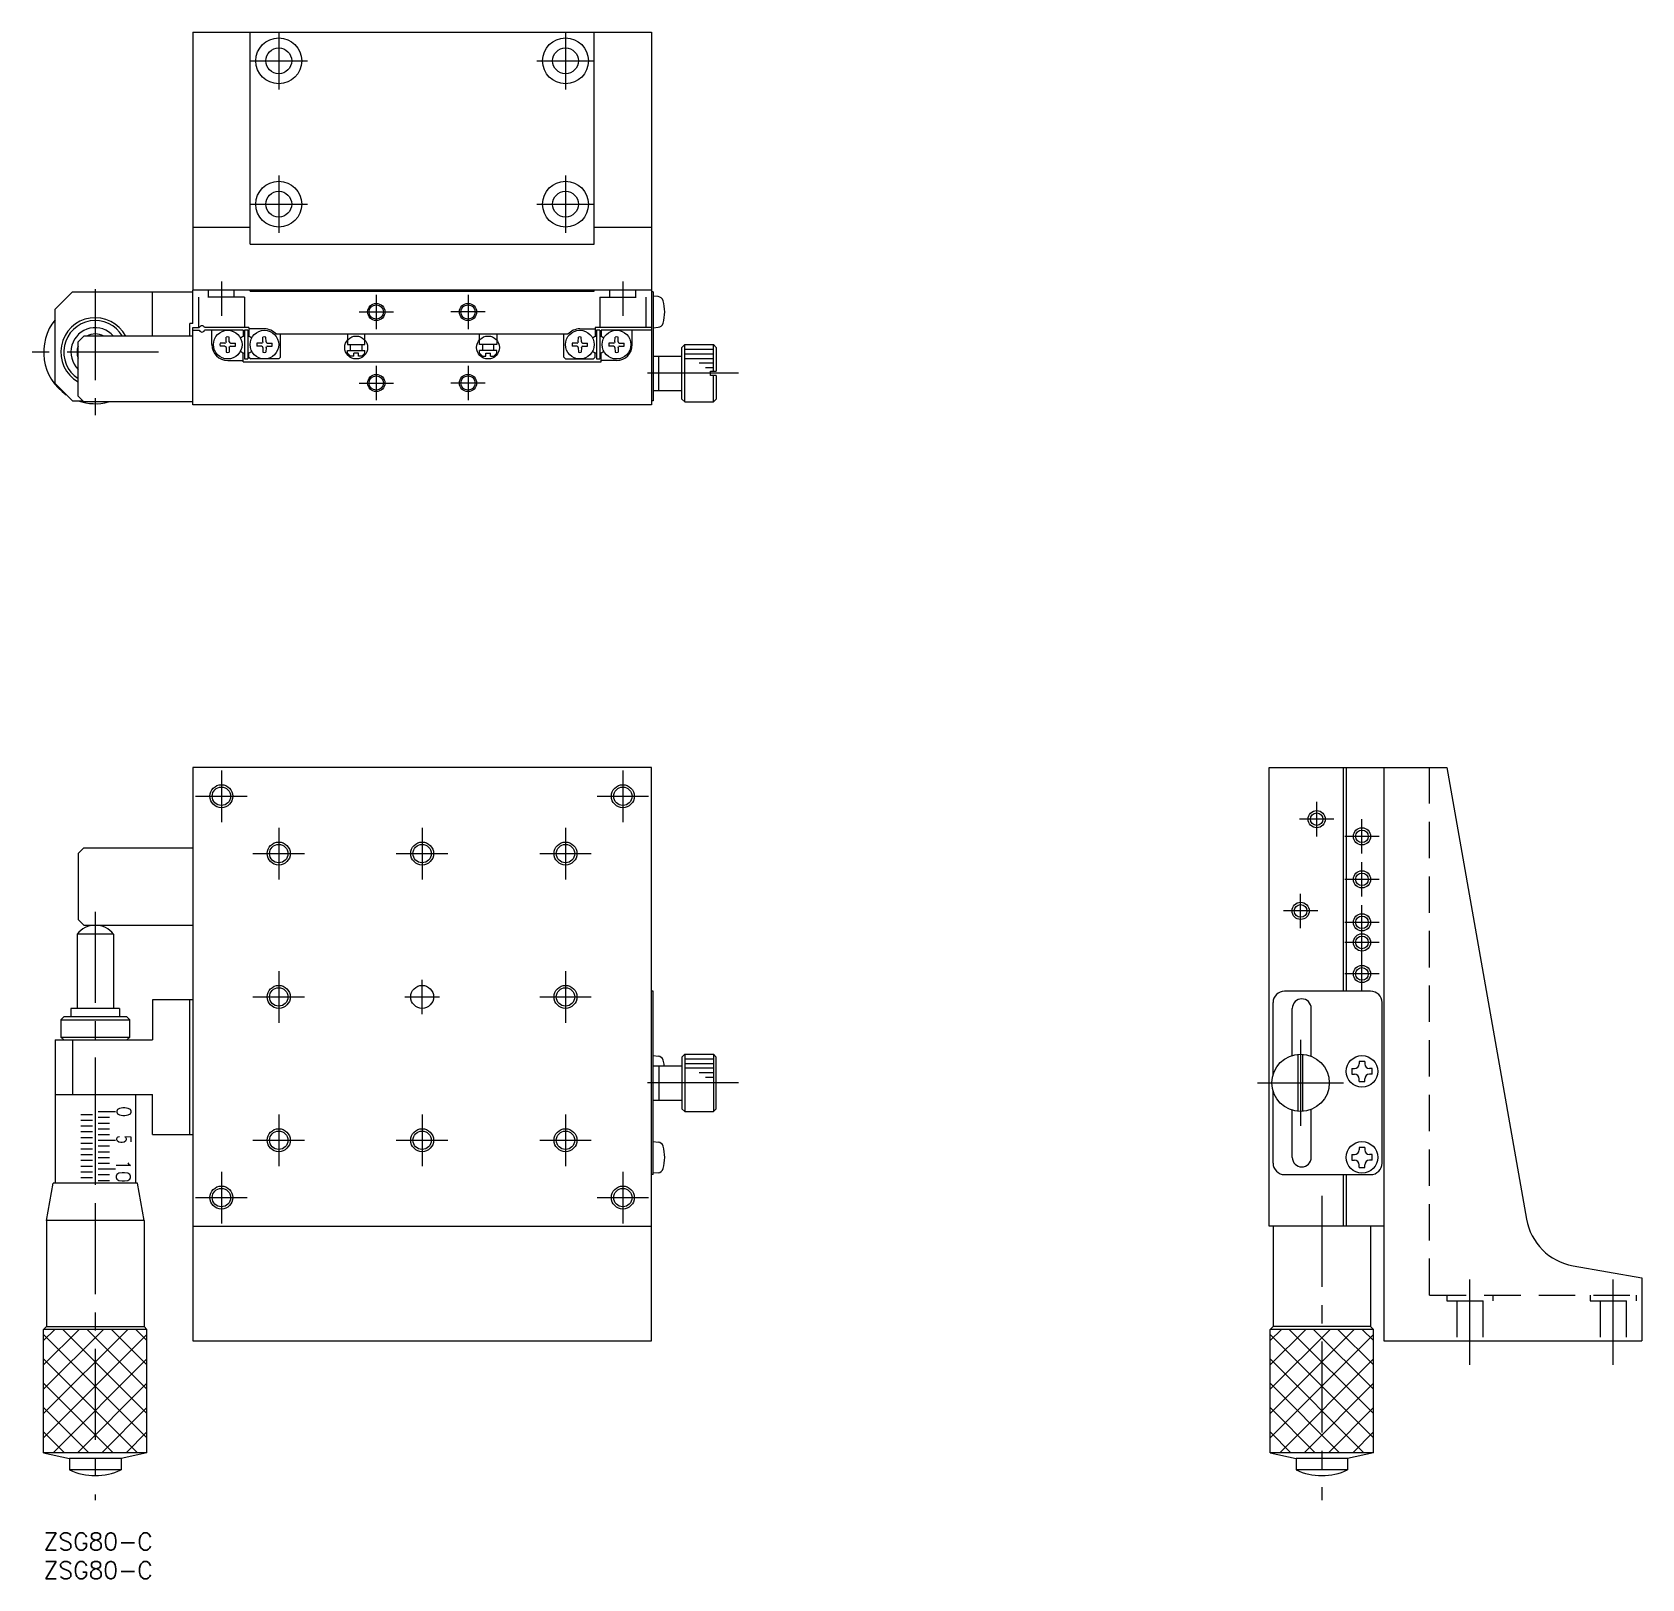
# Model space of a CAD drawing. Extents: x -2 to 279, y -8 to 262.
import ezdxf

# ---------------------------------------------------------------- set-up
doc = ezdxf.new("R2010")
doc.units = 0
doc.header["$LTSCALE"] = 0.5
doc.linetypes.add('CENTER', pattern=[50.8, 31.75, -6.35, 6.35, -6.35])
doc.linetypes.add('DASHED', pattern=[19.05, 12.7, -6.35])
for name, color, linetype in [('MSM_CENTER', 1, 'CENTER'), ('MSM_CONTINUOUS', 7, 'CONTINUOUS'), ('MSM_DASHED', 4, 'DASHED'), ('MSM_NARROW', 5, 'CONTINUOUS'), ('MSM_PART_NUMBER', 7, 'CONTINUOUS')]:
    doc.layers.add(name, color=color, linetype=linetype)
doc.styles.get("Standard").update_dxf_attribs({"font": 'txt.shx', "height": 3, "bigfont": 'bigfont.shx'})

# ---------------------------------------------------------------- blocks, each defined once
blk = doc.blocks.new('*U2')
at = {"layer": 'MSM_PART_NUMBER'}
blk.add_text('ZSG80-C', height=3, dxfattribs=at).set_placement((0, -3))
blk = doc.blocks.new('*U3')
at = {"layer": 'MSM_PART_NUMBER'}
blk.add_text('ZSG80-C', height=3, dxfattribs=at).set_placement((0, -8))

msp = doc.modelspace()

# ---------------------------------------------------------------- linework, layer by layer
at = {"layer": 'MSM_CENTER'}
for p, q in [((40.999999, 261.762876), (40.999999, 251.762877)), ((90.999999, 261.762876), (90.999999, 251.762877)), ((35.999996, 256.762875), (46, 256.762875)), ((85.999996, 256.762875), (96, 256.762875)), ((40.999999, 236.762877), (40.999999, 226.762874)), ((90.999999, 236.762877), (90.999999, 226.762874)), ((35.999996, 231.762874), (46, 231.762874)), ((85.999996, 231.762874), (96, 231.762874)), ((8.999999, 216.962874), (8.999999, 194.962874)), ((31.000002, 218.262873), (31.000002, 212.262871)), ((101.000002, 218.262873), (101.000002, 212.262871)), ((58.000005, 215.962876), (58.000004, 209.962874)), ((74.000002, 215.962875), (74.000002, 209.962873)), ((55.000003, 212.962876), (61.000004, 212.962875)), ((77.000003, 212.962874), (71.000002, 212.962874)), ((19.999999, 205.962874), (-2.000001, 205.962874)), ((58.000003, 203.562872), (58.000001, 197.56287)), ((74.000002, 203.56287), (74.000002, 197.562868)), ((121.168, 202.262875), (103.905746, 202.262875)), ((55.000001, 200.562871), (61.000002, 200.56287)), ((77.000003, 200.562869), (71.000002, 200.562869)), ((31, 133.000004), (31, 124.000001)), ((101.000002, 133.000004), (101.000002, 124.000001)), ((26.500003, 128.500001), (35.5, 128.500001)), ((96.499999, 128.500001), (105.500002, 128.500001)), ((221.995057, 121.499995), (221.995057, 127.499998)), ((224.995058, 124.499997), (218.995056, 124.499997)), ((229.89115, 118.499997), (229.89115, 124.5)), ((41.000006, 122.999998), (41.000006, 114.000002)), ((66.000004, 122.999998), (66.000004, 114.000002)), ((90.999999, 122.999998), (90.999999, 114.000002)), ((232.891151, 121.499999), (226.891149, 121.499999)), ((36.500003, 118.500002), (45.499999, 118.500002)), ((61.500001, 118.500002), (70.500001, 118.500002)), ((86.499997, 118.500002), (95.499999, 118.500002)), ((229.89115, 110.999997), (229.89115, 117)), ((232.891151, 113.999999), (226.891149, 113.999999)), ((219.191149, 105.499993), (219.191149, 111.499995)), ((229.89115, 94.499997), (229.89115, 109.5)), ((8.999999, 108.323445), (8.999999, 5.7418)), ((222.19115, 108.499994), (216.191148, 108.499994)), ((232.891151, 106.499999), (226.891149, 106.499999)), ((232.891151, 102.999993), (226.891149, 102.999993)), ((41.000006, 98.000003), (41.000006, 89.000007)), ((66.000004, 90.500003), (66.000004, 96.500003)), ((90.999999, 98.000003), (90.999999, 89.000007)), ((232.891151, 97.499999), (226.891149, 97.499999)), ((36.500003, 93.500003), (45.499999, 93.500003)), ((63.000004, 93.500003), (69.000004, 93.500003)), ((86.499997, 93.500003), (95.499999, 93.500003)), ((219.191147, 85.999996), (219.19115, 71.000002)), ((121.168, 78.499999), (103.905746, 78.499999)), ((211.691152, 78.499999), (226.691146, 78.499999)), ((41.000006, 73.000004), (41.000006, 64.000002)), ((66.000004, 73.000004), (66.000004, 64.000002)), ((90.999999, 73.000004), (90.999999, 64.000002)), ((36.500003, 68.500005), (45.499999, 68.500005)), ((61.500001, 68.500005), (70.500001, 68.500005)), ((86.499997, 68.500005), (95.499999, 68.500005)), ((31, 63.000005), (31, 54.000006)), ((101.000002, 63.000005), (101.000002, 54.000006)), ((26.500003, 58.500005), (35.5, 58.500005)), ((96.499999, 58.500005), (105.500002, 58.500005)), ((222.891149, 58.782007), (222.891149, 5.741799)), ((248.691147, 29.325605), (248.691147, 44.189476)), ((273.69115, 29.325605), (273.69115, 44.189476))]:
    msp.add_line(p, q, dxfattribs=at)
at = {"layer": 'MSM_CONTINUOUS'}
for p, q in [((26, 261.762876), (26, 216.762874)), ((26, 261.762876), (105.999999, 261.762876)), ((35.999999, 224.762874), (35.999999, 261.762876)), ((96, 224.762874), (96, 261.762876)), ((105.999999, 261.762876), (105.999999, 216.762874)), ((26, 227.762875), (35.999999, 227.762875)), ((96, 227.762875), (105.999999, 227.762875)), ((35.999999, 224.762874), (96, 224.762874)), ((2, 213.462874), (5, 216.462874)), ((5, 216.462874), (26, 216.462874)), ((18.999999, 208.762872), (18.999999, 216.462874)), ((26, 210.962874), (26, 216.762872)), ((106, 216.762872), (26, 216.762872)), ((36, 216.562872), (36, 216.762872)), ((36, 216.562872), (96, 216.562872)), ((96, 216.562872), (96, 216.762872)), ((106.000002, 216.762874), (106.000002, 196.762872)), ((106.300002, 216.462872), (106.000002, 216.462872)), ((106.300002, 216.462872), (106.300002, 197.462872)), ((2, 200.462874), (2, 213.462874)), ((107.147251, 215.638747), (106.300002, 215.712872)), ((26, 210.962874), (25.499999, 210.962874)), ((25.499999, 208.762872), (25.499999, 210.962874)), ((5.999999, 207.762872), (6.999999, 208.762872)), ((5.999999, 198.262872), (5.999999, 207.762872)), ((26, 208.762872), (6.999999, 208.762872)), ((26, 196.762872), (26, 210.262871)), ((26.000005, 210.26288), (27.141746, 210.26288)), ((26.000005, 209.762881), (27.141746, 209.762881)), ((35.800006, 210.262878), (28.058261, 210.26288)), ((34.800006, 209.76288), (28.058261, 209.762881)), ((29.350004, 207.26288), (29.350004, 209.762879)), ((31.825596, 207.762204), (31.752158, 207.597258)), ((31.825596, 207.762204), (31.840004, 208.587605)), ((32.374411, 207.762204), (32.360004, 208.587605)), ((32.374411, 207.762204), (32.44785, 207.597258)), ((34.800005, 209.762877), (34.800004, 208.677092)), ((35.000005, 209.762878), (35.000003, 204.762878)), ((35.600005, 209.762878), (35.000005, 209.762878)), ((35.600005, 209.762878), (35.600003, 204.762878)), ((35.800005, 210.262877), (35.800004, 208.677091)), ((38.500005, 210.012876), (35.800005, 210.012877)), ((38.225597, 207.762202), (38.152159, 207.597256)), ((38.225597, 207.762202), (38.240005, 208.587604)), ((38.774412, 207.762202), (38.760005, 208.587604)), ((38.774412, 207.762202), (38.847851, 207.597256)), ((91.420937, 209.06287), (40.579073, 209.06287)), ((41.300003, 205.062875), (41.300005, 209.062873)), ((53.000003, 209.062877), (53.000003, 207.262878)), ((56.000005, 207.26287), (56.000005, 209.062869)), ((76.000003, 207.26287), (76.000003, 209.062869)), ((79.000004, 209.062877), (79.000004, 207.262878)), ((90.700002, 205.062871), (90.700002, 209.062869)), ((93.225594, 207.762197), (93.152155, 207.597252)), ((93.225594, 207.762197), (93.240001, 208.587599)), ((93.500001, 210.012872), (96.200001, 210.012872)), ((93.774409, 207.762197), (93.760001, 208.587599)), ((93.774409, 207.762197), (93.847847, 207.597252)), ((96.200002, 210.262871), (96.200002, 208.677086)), ((106.000003, 210.262863), (96.200003, 210.262865)), ((96.400003, 209.762873), (96.400001, 204.762873)), ((97.000003, 209.762872), (96.400003, 209.762873)), ((97.000003, 209.762872), (97.000001, 204.762872)), ((97.200002, 209.762871), (97.200002, 208.677086)), ((106.000003, 209.762863), (97.200003, 209.762865)), ((99.625595, 207.762197), (99.552156, 207.597252)), ((99.625595, 207.762197), (99.640002, 208.587599)), ((100.17441, 207.762197), (100.160002, 208.587599)), ((100.17441, 207.762197), (100.247848, 207.597252)), ((102.650002, 207.262872), (102.650002, 209.762872)), ((106.300002, 210.212872), (107.147251, 210.286996)), ((31.618144, 207.537591), (30.775277, 207.522879)), ((31.618144, 206.988167), (30.775277, 207.002879)), ((31.618144, 207.537591), (31.752158, 207.597258)), ((31.618144, 206.988167), (31.752157, 206.9285)), ((31.825596, 206.763554), (31.752157, 206.9285)), ((31.825596, 206.763554), (31.840003, 205.938153)), ((32.374411, 206.763554), (32.360003, 205.938152)), ((32.374411, 206.763554), (32.447849, 206.9285)), ((32.581863, 206.988167), (32.447849, 206.9285)), ((32.581863, 207.537591), (32.44785, 207.597258)), ((32.581863, 207.537591), (33.42473, 207.522879)), ((32.581863, 206.988167), (33.42473, 207.002879)), ((34.800003, 204.262877), (34.800003, 205.848665)), ((35.800003, 205.062877), (36.100003, 204.762876)), ((35.800004, 205.062877), (35.800004, 205.848664)), ((38.018145, 207.53759), (37.175278, 207.522878)), ((38.018145, 206.988165), (37.175278, 207.002878)), ((38.018145, 207.53759), (38.152159, 207.597256)), ((38.018145, 206.988165), (38.152159, 206.928498)), ((38.225597, 206.763552), (38.152159, 206.928498)), ((38.225597, 206.763552), (38.240004, 205.938151)), ((38.774412, 206.763552), (38.760004, 205.938151)), ((38.774412, 206.763552), (38.847851, 206.928498)), ((38.981865, 207.537589), (38.847851, 207.597256)), ((38.981864, 206.988165), (38.847851, 206.928498)), ((38.981864, 206.988165), (39.824731, 207.002877)), ((38.981865, 207.537589), (39.824731, 207.522877)), ((41.300003, 205.062875), (41.000003, 204.762875)), ((53.000003, 207.262878), (56.000004, 207.262878)), ((53.000003, 206.262878), (56.000004, 206.262878)), ((53.000004, 205.762882), (53.000003, 206.262874)), ((53.000004, 205.762882), (53.500003, 205.262882)), ((53.500003, 206.262878), (53.500003, 207.262878)), ((54.100004, 205.262882), (53.500003, 205.262882)), ((54.900003, 205.762882), (54.100004, 205.762882)), ((54.100004, 205.262882), (54.100004, 205.762882)), ((54.900003, 205.262882), (54.900003, 205.762882)), ((55.500003, 205.262882), (54.900003, 205.262882)), ((55.500003, 207.262878), (55.500003, 206.262878)), ((56.000005, 205.762883), (55.500003, 205.262882)), ((56.000005, 205.762874), (56.000005, 206.262866)), ((79.000004, 207.262878), (76.000003, 207.262878)), ((79.000004, 206.262878), (76.000003, 206.262878)), ((76.000003, 205.762874), (76.000003, 206.262866)), ((76.000003, 205.762883), (76.500004, 205.262882)), ((76.500004, 207.262878), (76.500004, 206.262878)), ((76.500004, 205.262882), (77.100004, 205.262882)), ((77.100004, 205.262882), (77.100004, 205.762882)), ((77.100004, 205.762882), (77.900003, 205.762882)), ((77.900003, 205.262882), (77.900003, 205.762882)), ((77.900003, 205.262882), (78.500004, 205.262882)), ((78.500004, 206.262878), (78.500004, 207.262878)), ((79.000004, 205.762882), (78.500004, 205.262882)), ((79.000004, 205.762882), (79.000004, 206.262874)), ((90.700002, 205.062871), (91.000002, 204.762871)), ((93.018141, 207.537585), (92.175275, 207.522872)), ((93.018141, 206.98816), (92.175275, 207.002872)), ((93.018141, 207.537585), (93.152155, 207.597252)), ((93.018141, 206.98816), (93.152155, 206.928493)), ((93.225594, 206.763548), (93.152155, 206.928493)), ((93.225594, 206.763548), (93.240001, 205.938146)), ((93.774409, 206.763548), (93.760001, 205.938146)), ((93.774409, 206.763548), (93.847847, 206.928493)), ((93.981861, 207.537585), (93.847847, 207.597252)), ((93.981861, 206.98816), (93.847847, 206.928493)), ((93.981861, 207.537585), (94.824728, 207.522872)), ((93.981861, 206.98816), (94.824728, 207.002872)), ((96.200002, 205.062871), (95.900002, 204.762871)), ((96.200002, 205.062871), (96.200002, 205.848658)), ((97.200002, 204.262871), (97.200002, 205.848659)), ((99.418142, 207.537585), (98.575276, 207.522872)), ((99.418142, 206.98816), (98.575276, 207.002872)), ((99.418142, 207.537585), (99.552156, 207.597252)), ((99.418142, 206.98816), (99.552156, 206.928493)), ((99.625595, 206.763548), (99.552156, 206.928493)), ((99.625595, 206.763548), (99.640002, 205.938146)), ((100.17441, 206.763548), (100.160002, 205.938146)), ((100.17441, 206.763548), (100.247848, 206.928493)), ((100.381862, 207.537585), (100.247848, 207.597252)), ((100.381862, 206.98816), (100.247848, 206.928493)), ((100.381862, 207.537585), (101.224729, 207.522872)), ((100.381862, 206.98816), (101.224729, 207.002872)), ((106.300002, 205.262875), (111.299999, 205.262875)), ((107.300002, 199.262872), (107.300002, 205.262875)), ((111.299999, 206.762872), (111.799999, 207.262872)), ((111.299999, 197.762872), (111.299999, 206.762872)), ((111.799999, 207.262872), (116.799999, 207.262872)), ((111.799999, 197.262872), (111.799999, 207.262872)), ((116.799995, 202.662864), (116.799995, 207.262868)), ((116.799999, 207.262872), (117.299998, 206.762872)), ((117.299998, 206.762868), (117.299998, 202.662867)), ((32.100003, 204.512879), (34.800003, 204.512878)), ((34.800003, 204.262877), (97.200002, 204.262877)), ((35.000003, 204.762878), (35.600003, 204.762878)), ((41.000003, 204.762875), (36.100003, 204.762876)), ((91.000002, 204.762871), (95.900002, 204.762871)), ((96.400001, 204.762873), (97.000001, 204.762872)), ((99.900002, 204.512872), (97.200002, 204.512872)), ((116.299999, 201.862867), (116.299999, 202.662867)), ((116.299999, 202.662867), (117.299995, 202.662867)), ((5, 197.462875), (2, 200.462874)), ((117.299995, 201.862867), (116.299999, 201.862867)), ((116.799995, 197.262869), (116.799995, 201.862864)), ((117.299998, 201.862864), (117.299998, 197.762872)), ((5, 197.462875), (6.799995, 197.462875)), ((6.999999, 197.262871), (5.999999, 198.262872)), ((26, 197.262871), (6.999999, 197.262871)), ((106.000002, 196.762872), (26, 196.762872)), ((106.300002, 197.462872), (106.000002, 197.462872)), ((106.300002, 199.262872), (111.299999, 199.262872)), ((111.799999, 197.262872), (111.299999, 197.762872)), ((111.799999, 197.262872), (116.799999, 197.262872)), ((117.299998, 197.762872), (116.799999, 197.262872)), ((106.000002, 133.500001), (26, 133.500001)), ((26, 133.500001), (26, 53.500002)), ((26.000003, 133.500002), (26.000003, 33.5)), ((106.000002, 33.5), (106.000002, 133.500002)), ((213.691148, 133.500001), (244.691148, 133.500001)), ((213.691148, 53.499999), (213.691148, 133.500001)), ((226.69115, 94.500001), (226.69115, 133.500001)), ((227.19115, 94.500001), (227.19115, 133.500001)), ((233.69115, 133.500001), (233.69115, 33.499999)), ((244.691148, 133.499985), (258.580904, 54.727272)), ((6, 118.499999), (7, 119.499999)), ((6, 118.499999), (6, 106.999999)), ((7, 119.499999), (26, 119.499999)), ((7, 105.999999), (6, 106.999999)), ((12.174999, 104.432977), (5.824999, 104.432977)), ((5.825, 104.432977), (5.825, 91.5)), ((7, 105.999999), (26, 105.999999)), ((12.174999, 104.432977), (12.174999, 91.5)), ((18.999999, 92.999999), (18.999999, 86)), ((26, 92.999999), (18.999999, 92.999999)), ((25.499999, 69.5), (25.499999, 92.999999)), ((106.300002, 94.500001), (106.000002, 94.500001)), ((106.300002, 62.500001), (106.300002, 94.500001)), ((231.39115, 94.500001), (216.39115, 94.500001)), ((3.499999, 90), (2.999999, 89.5)), ((14.499999, 90), (3.499999, 90)), ((4.75, 91.5), (4.75, 90)), ((13.249999, 91.5), (4.75, 91.5)), ((13.249999, 91.5), (13.249999, 90)), ((14.499999, 90), (14.999999, 89.5)), ((214.39115, 79.899991), (214.39115, 92.500001)), ((217.74115, 83.285129), (217.74115, 91.500001)), ((221.04115, 83.145154), (221.04115, 91.500001)), ((233.39115, 64.500001), (233.39115, 92.500001)), ((2.999999, 89.5), (2.999999, 86.5)), ((2.999999, 89.5), (14.999999, 89.5)), ((14.999999, 86.5), (14.999999, 89.5)), ((2, 86), (2, 76.499999)), ((2, 86), (18.999999, 86)), ((3.499999, 86), (2.999999, 86.5)), ((2.999999, 86.5), (14.999999, 86.5)), ((5, 86), (5, 76.499999)), ((14.999999, 86.5), (14.499999, 86)), ((106.300002, 83.250001), (107.147251, 83.175876)), ((106.300002, 81.499996), (111.299999, 81.499996)), ((107.300002, 81.499996), (107.300002, 75.499999)), ((111.799999, 83.499999), (111.299999, 82.999999)), ((111.299999, 82.999999), (111.299999, 73.999996)), ((111.799999, 83.499999), (111.799999, 73.5)), ((111.799999, 83.499999), (116.799999, 83.499999)), ((117.299998, 82.999999), (116.799999, 83.499999)), ((116.799999, 83.499999), (116.799999, 73.5)), ((117.299998, 73.999996), (117.299998, 82.999999)), ((218.791147, 73.516027), (218.791147, 83.483971)), ((219.591144, 73.516027), (219.591144, 83.483971)), ((230.39115, 82.250001), (229.39115, 82.250001)), ((229.39115, 82.250001), (229.39115, 81.800002)), ((230.39115, 82.250001), (230.39115, 81.800002)), ((228.141151, 81.000001), (228.141151, 80.000001)), ((228.141151, 81.000001), (228.59115, 81.000001)), ((228.141151, 80.000001), (228.59115, 80.000001)), ((229.39115, 78.750001), (229.39115, 79.200001)), ((229.39115, 78.750001), (230.39115, 78.750001)), ((230.39115, 78.750001), (230.39115, 79.200001)), ((231.64115, 81.000001), (231.191151, 81.000001)), ((231.64115, 80.000001), (231.191151, 80.000001)), ((231.64115, 80.000001), (231.64115, 81.000001)), ((1.999998, 76.499999), (2, 61)), ((2, 76.499999), (18.999999, 76.499999)), ((8.999999, 76.499999), (8.999999, 60.999996)), ((15.999999, 76.499999), (15.999999, 61)), ((18.999999, 69.5), (18.999999, 76.499999)), ((214.39115, 64.500001), (214.39115, 77.100007)), ((6.499999, 72.999999), (8.499999, 72.999999)), ((9.499999, 73.499999), (12.499999, 73.499999)), ((106.300002, 75.499999), (111.299999, 75.499999)), ((111.299999, 73.999996), (111.799999, 73.5)), ((111.799999, 73.5), (116.799999, 73.5)), ((116.799999, 73.5), (117.299998, 73.999996)), ((217.74115, 65.500001), (217.74115, 73.714869)), ((221.04115, 65.500001), (221.04115, 73.854844)), ((6.499999, 71.999999), (8.499999, 71.999999)), ((6.499999, 70.999999), (8.499999, 70.999999)), ((9.499999, 72.499999), (11.499999, 72.499999)), ((9.499999, 71.499999), (11.499999, 71.499999)), ((9.499999, 70.499999), (11.499999, 70.499999)), ((6.499999, 69.999999), (8.499999, 69.999999)), ((6.499999, 68.999999), (8.499999, 68.999999)), ((6.499999, 67.999999), (8.499999, 67.999999)), ((9.499999, 69.499999), (11.499999, 69.499999)), ((9.499999, 68.499999), (12.499999, 68.499999)), ((9.499999, 67.499999), (11.499999, 67.499999)), ((18.999999, 69.5), (26, 69.5)), ((106.300002, 68.250001), (107.147251, 68.175876)), ((6.499999, 66.999999), (8.499999, 66.999999)), ((6.499999, 65.999999), (8.499999, 65.999999)), ((6.499999, 64.999999), (8.499999, 64.999999)), ((9.499999, 66.499999), (11.499999, 66.499999)), ((9.499999, 65.499999), (11.499999, 65.499999)), ((228.141151, 66.000001), (228.141151, 65.000001)), ((228.141151, 66.000001), (228.59115, 66.000001)), ((228.141151, 65.000001), (228.59115, 65.000001)), ((230.39115, 67.250001), (229.39115, 67.250001)), ((229.39115, 67.250001), (229.39115, 66.800002)), ((230.39115, 67.250001), (230.39115, 66.800002)), ((231.64115, 66.000001), (231.191151, 66.000001)), ((231.64115, 65.000001), (231.191151, 65.000001)), ((231.64115, 65.000001), (231.64115, 66.000001)), ((6.499999, 63.999999), (8.499999, 63.999999)), ((6.499999, 62.999999), (8.499999, 62.999999)), ((6.499999, 61.999999), (8.499999, 61.999999)), ((9.499999, 64.499999), (11.499999, 64.499999)), ((9.499999, 63.499999), (12.499999, 63.499999)), ((9.499999, 62.499999), (11.499999, 62.499999)), ((106.300002, 62.500001), (106.000002, 62.500001)), ((107.147251, 62.824126), (106.300002, 62.750001)), ((216.39115, 62.500001), (231.39115, 62.500001)), ((226.69115, 53.499999), (226.69115, 62.500001)), ((227.19115, 53.499999), (227.19115, 62.500001)), ((229.39115, 63.750001), (229.39115, 64.200001)), ((229.39115, 63.750001), (230.39115, 63.750001)), ((230.39115, 63.750001), (230.39115, 64.200001)), ((0.5, 54.500001), (1.646125, 61)), ((16.353874, 61), (1.646125, 61)), ((9.499999, 61.499999), (11.499999, 61.499999)), ((17.499999, 54.500001), (16.353874, 61)), ((0.5, 54.500001), (0.5, 36)), ((17.499999, 54.500001), (0.5, 54.500001)), ((17.499999, 54.500001), (17.499999, 36)), ((26, 53.500002), (106.000002, 53.500002)), ((233.69115, 53.499999), (213.691148, 53.499999)), ((214.391149, 53.499999), (214.391149, 35.999999)), ((231.391148, 53.499999), (231.391148, 35.999999)), ((266.692489, 46.615678), (278.691133, 44.499999)), ((278.691149, 44.499997), (278.691149, 33.499999)), ((0.5, 36), (0, 35.5)), ((0, 14), (0, 35.5)), ((17.999999, 35.5), (0, 35.5)), ((0.5, 36), (17.499999, 36)), ((17.499999, 36), (17.999999, 35.5)), ((17.999999, 14), (17.999999, 35.5)), ((214.39115, 35.999999), (213.89115, 35.499999)), ((213.89115, 13.999999), (213.89115, 35.499999)), ((231.891149, 35.499999), (213.89115, 35.499999)), ((231.391148, 35.999999), (214.391149, 35.999999)), ((231.391149, 35.999999), (231.891149, 35.499999)), ((231.891149, 13.999999), (231.891149, 35.499999)), ((26.000003, 33.5), (106.000002, 33.5)), ((233.69115, 33.499999), (278.691149, 33.499999)), ((0, 14), (4.5, 13)), ((17.999999, 14), (0, 14)), ((4.5, 13), (4.5, 11)), ((13.499999, 13), (4.5, 13)), ((17.999999, 14), (13.499999, 13)), ((13.499999, 13), (13.499999, 11)), ((213.89115, 13.999999), (218.39115, 12.999999)), ((231.891149, 13.999999), (213.89115, 13.999999)), ((218.39115, 12.999999), (218.39115, 10.999999)), ((227.391149, 12.999999), (218.39115, 12.999999)), ((231.891149, 13.999999), (227.391149, 12.999999)), ((227.391149, 12.999999), (227.391149, 10.999999)), ((13.499999, 11), (4.5, 11)), ((227.391149, 10.999999), (218.39115, 10.999999))]:
    msp.add_line(p, q, dxfattribs=at)
for centre, radius in [((40.999999, 256.762875), 4), ((40.999999, 256.762875), 2.250002), ((90.999999, 256.762875), 4), ((90.999999, 256.762875), 2.250002), ((40.999999, 231.762874), 4), ((40.999999, 231.762874), 2.250002), ((90.999999, 231.762874), 4), ((90.999999, 231.762874), 2.250002), ((58.000004, 212.962875), 1.25), ((74.000002, 212.962874), 1.25), ((32.100004, 207.262879), 2.5), ((38.500004, 207.262877), 2.5), ((93.500002, 207.262872), 2.5), ((99.900002, 207.262872), 2.5), ((58.000002, 200.562871), 1.25), ((74.000002, 200.562869), 1.25), ((31, 128.500001), 1.599995), ((101.000002, 128.500001), 1.599995), ((221.995057, 124.499997), 1.100001), ((229.89115, 121.499999), 1.100001), ((41.000006, 118.500002), 1.599995), ((66.000004, 118.500002), 1.599995), ((90.999999, 118.500002), 1.599995), ((229.89115, 113.999999), 1.100001), ((219.191149, 108.499994), 1.100001), ((229.89115, 106.499999), 1.100001), ((229.89115, 102.999993), 1.100001), ((229.89115, 97.499999), 1.100001), ((66.000004, 93.500003), 2), ((41.000006, 93.500003), 1.599995), ((90.999999, 93.500003), 1.599995), ((219.191149, 78.499999), 4.999997), ((229.89115, 80.500001), 2.75), ((41.000006, 68.500005), 1.599995), ((66.000004, 68.500005), 1.599995), ((90.999999, 68.500005), 1.599995), ((229.89115, 65.500001), 2.75), ((31, 58.500005), 1.599995), ((101.000002, 58.500005), 1.599995)]:
    msp.add_circle(centre, radius, dxfattribs=at)
for centre, radius, start, end in [((107.060095, 214.642552), 1, 16.257028, 85), ((101.300002, 212.962872), 7, 343.742972, 16.257028), ((8.999999, 205.962874), 9, 141.057549, 235.859351), ((8.999999, 205.962874), 6, 27.818118, 240), ((8.999999, 205.962874), 5.5, 30.60327, 236.944269), ((27.600003, 210.06288), 0.5, 23.578166, 156.421809), ((107.060095, 211.283191), 1, 275, 343.742972), ((8.999999, 205.962874), 4.249999, 41.210186, 225.099114), ((8.999999, 205.962874), 3.175, 61.871092, 118.128908), ((27.600003, 209.962881), 0.5, 203.578166, 336.421809), ((32.100004, 207.262879), 1.35, 78.895861, 101.104108), ((35.300004, 207.262878), 1.5, 101.536952, 130.541607), ((35.300004, 207.262878), 1.5, 49.458363, 78.463034), ((38.500005, 207.262877), 1.35, 78.895861, 101.104108), ((38.500004, 207.262876), 2.75, 40.885095, 89.999985), ((93.500001, 207.262872), 2.75, 90, 139.11489), ((93.500001, 207.262872), 1.35, 78.895876, 101.104124), ((96.700002, 207.262872), 1.5, 101.536952, 130.541607), ((96.700002, 207.262872), 1.5, 49.458363, 78.463034), ((99.900002, 207.262872), 1.35, 78.895876, 101.104124), ((8.999999, 205.962874), 3.175, 160.888263, 199.111737), ((32.100004, 207.262879), 2.75, 179.999985, 269.999985), ((32.100004, 207.262879), 1.35, 168.895861, 191.104108), ((32.100004, 207.262879), 1.35, 258.895861, 281.104108), ((32.100004, 207.262879), 1.35, 348.895861, 11.104108), ((35.300004, 207.262878), 1.5, 229.458363, 258.463018), ((35.300004, 207.262878), 1.5, 281.536936, 310.541607), ((38.500005, 207.262877), 1.35, 168.895861, 191.104108), ((38.500005, 207.262877), 1.35, 258.895861, 281.104108), ((38.500005, 207.262877), 1.35, 348.895861, 11.104108), ((93.500001, 207.262872), 1.35, 168.895876, 191.104124), ((93.500001, 207.262872), 1.35, 258.895876, 281.104124), ((93.500001, 207.262872), 1.35, 348.895876, 11.104124), ((96.700002, 207.262872), 1.5, 229.458363, 258.463018), ((96.700002, 207.262872), 1.5, 281.536936, 310.541607), ((99.900002, 207.262872), 1.35, 168.895876, 191.104124), ((99.900002, 207.262872), 1.35, 258.895876, 281.104124), ((99.900002, 207.262872), 2.75, 270, 0), ((99.900002, 207.262872), 1.35, 348.895876, 11.104124), ((8.999999, 205.962874), 9, 250.811844, 284.835037), ((8.999999, 102.000001), 4, 37.462649, 142.537351), ((216.39115, 92.500001), 2, 90, 180), ((219.39115, 91.500001), 1.65, 0, 180), ((231.39115, 92.500001), 2, 0, 90), ((107.060095, 82.179682), 1, 16.257028, 85), ((101.300002, 80.500001), 7, 8.213169, 16.257028), ((228.59115, 81.800002), 0.800001, 270, 0), ((231.191151, 81.800002), 0.800001, 180, 270), ((228.59115, 79.200001), 0.800001, 0, 90), ((231.191151, 79.200001), 0.800001, 90, 180), ((107.060095, 67.179682), 1, 16.257028, 85), ((101.300002, 65.500001), 7, 343.742972, 16.257028), ((219.39115, 65.500001), 1.65, 180, 0), ((228.59115, 66.800002), 0.800001, 270, 0), ((228.59115, 64.200001), 0.800001, 0, 90), ((231.191151, 66.800002), 0.800001, 180, 270), ((231.191151, 64.200001), 0.800001, 90, 180), ((107.060095, 63.820321), 1, 275, 343.742972), ((216.39115, 64.500001), 2, 180, 270), ((231.39115, 64.500001), 2, 270, 0), ((268.428972, 56.46376), 9.999999, 190, 260), ((8.999999, 20.625), 10.625, 244.942385, 295.057615), ((222.891149, 20.624999), 10.625, 244.942385, 295.057615)]:
    msp.add_arc(centre, radius, start, end, dxfattribs=at)
at = {"layer": 'MSM_DASHED'}
for p, q in [((28.750002, 215.562872), (28.750002, 216.762872)), ((33.250002, 215.562872), (33.250002, 216.762872)), ((98.750002, 215.562872), (98.750002, 216.762872)), ((103.250002, 215.562872), (103.250002, 216.762872)), ((27.000002, 215.562872), (27.000002, 210.262872)), ((35.000002, 215.562872), (27.000002, 215.562872)), ((35.000002, 215.562872), (35.000002, 210.262872)), ((97.000002, 215.562872), (97.000002, 210.262872)), ((97.000002, 215.562872), (105.000002, 215.562872)), ((105.000002, 215.562872), (105.000002, 210.262872)), ((241.691149, 41.5), (241.691149, 133.500001)), ((241.691149, 41.5), (278.691149, 41.5)), ((244.691148, 41.5), (244.691148, 40.499999)), ((244.691148, 40.499999), (252.691149, 40.499999)), ((246.441149, 40.499999), (246.441149, 33.499999)), ((250.94115, 40.499999), (250.94115, 33.499999)), ((252.691149, 41.5), (252.691149, 40.499999)), ((269.691151, 41.5), (269.691151, 40.499999)), ((269.691151, 40.499999), (277.69115, 40.499999)), ((271.441153, 40.499999), (271.441153, 33.499999)), ((275.941148, 40.499999), (275.941148, 33.499999)), ((277.69115, 41.5), (277.69115, 40.499999))]:
    msp.add_line(p, q, dxfattribs=at)
at = {"layer": 'MSM_NARROW'}
for p, q in [((111.799995, 206.462878), (116.799995, 206.462878)), ((111.799995, 205.662878), (116.799995, 205.662878)), ((111.799995, 204.862878), (116.799995, 204.862878)), ((114.300988, 204.062878), (116.799995, 204.062878)), ((115.426554, 203.262878), (116.799995, 203.262878)), ((111.799999, 82.699999), (116.799999, 82.699999)), ((111.799999, 81.899999), (116.799999, 81.899999)), ((111.799999, 81.099999), (116.799999, 81.099999)), ((114.300992, 80.299999), (116.799999, 80.299999)), ((115.426558, 79.499999), (116.799999, 79.499999)), ((0, 29.316234), (6.183766, 35.5)), ((0, 33.558875), (1.941125, 35.5)), ((0, 20.830953), (14.669047, 35.5)), ((0, 25.073593), (10.426407, 35.5)), ((0, 16.588312), (17.999999, 34.588311)), ((0, 34.58831), (17.999999, 16.588311)), ((3.33095, 35.5), (17.999999, 20.830952)), ((7.573591, 35.5), (17.999999, 25.073592)), ((11.816232, 35.5), (17.999999, 29.316233)), ((16.058872, 35.5), (17.999999, 33.558874)), ((213.89115, 25.073592), (224.317557, 35.499999)), ((213.89115, 29.316233), (220.074916, 35.499999)), ((213.89115, 33.558874), (215.832276, 35.499999)), ((213.89115, 20.830952), (228.560198, 35.499999)), ((213.89115, 16.588311), (231.891149, 34.58831)), ((213.89115, 34.588309), (231.891149, 16.58831)), ((217.222101, 35.499999), (231.891149, 20.830951)), ((221.464741, 35.499999), (231.891149, 25.073591)), ((225.707382, 35.499999), (231.891149, 29.316232)), ((229.950023, 35.499999), (231.891149, 33.558873)), ((0, 30.345669), (16.345669, 14)), ((1.654329, 14), (17.999999, 30.34567)), ((213.89115, 30.345668), (230.236819, 13.999999)), ((215.545479, 13.999999), (231.891149, 30.345669)), ((0, 26.103029), (12.103028, 14)), ((5.89697, 14), (17.999999, 26.10303)), ((213.89115, 26.103028), (225.994178, 13.999999)), ((219.78812, 13.999999), (231.891149, 26.103029)), ((0, 21.860388), (7.860388, 14)), ((10.13961, 14), (17.999999, 21.860389)), ((213.89115, 21.860387), (221.751538, 13.999999)), ((224.03076, 13.999999), (231.891149, 21.860388)), ((0, 17.617747), (3.617747, 14)), ((14.382251, 14), (17.999999, 17.617748)), ((213.89115, 17.617746), (217.508897, 13.999999)), ((228.273401, 13.999999), (231.891149, 17.617747))]:
    msp.add_line(p, q, dxfattribs=at)
for centre, radius in [((58.000004, 212.962875), 1.5), ((74.000002, 212.962874), 1.5), ((54.500003, 206.762878), 2), ((77.500004, 206.762878), 2), ((58.000002, 200.562871), 1.5), ((74.000002, 200.562869), 1.5), ((31, 128.500001), 1.999994), ((101.000002, 128.500001), 1.999994), ((221.995057, 124.499997), 1.5), ((229.89115, 121.499999), 1.5), ((41.000006, 118.500002), 1.999994), ((66.000004, 118.500002), 1.999994), ((90.999999, 118.500002), 1.999994), ((229.89115, 113.999999), 1.5), ((219.191149, 108.499994), 1.5), ((229.89115, 106.499999), 1.5), ((229.89115, 102.999993), 1.5), ((229.89115, 97.499999), 1.5), ((41.000006, 93.500003), 1.999994), ((90.999999, 93.500003), 1.999994), ((41.000006, 68.500005), 1.999994), ((66.000004, 68.500005), 1.999994), ((90.999999, 68.500005), 1.999994), ((31, 58.500005), 1.999994), ((101.000002, 58.500005), 1.999994)]:
    msp.add_circle(centre, radius, dxfattribs=at)

# ---------------------------------------------------------------- block references
at = {"layer": 'MSM_CONTINUOUS'}
for name in ['*U2', '*U3']:
    msp.add_blockref(name, (0, 0), dxfattribs=at)

# ---------------------------------------------------------------- texts
for s, width, p in [('0', 0.864, (12.73879, 74.398416)), ('5', 0.72, (12.73879, 69.398416)), ('10', 0.96, (12.645248, 65.193524))]:
    msp.add_text(s, height=2.5, rotation=270.000003, dxfattribs=dict(at, width=width)).set_placement(p)

doc.saveas('drawing.dxf')
